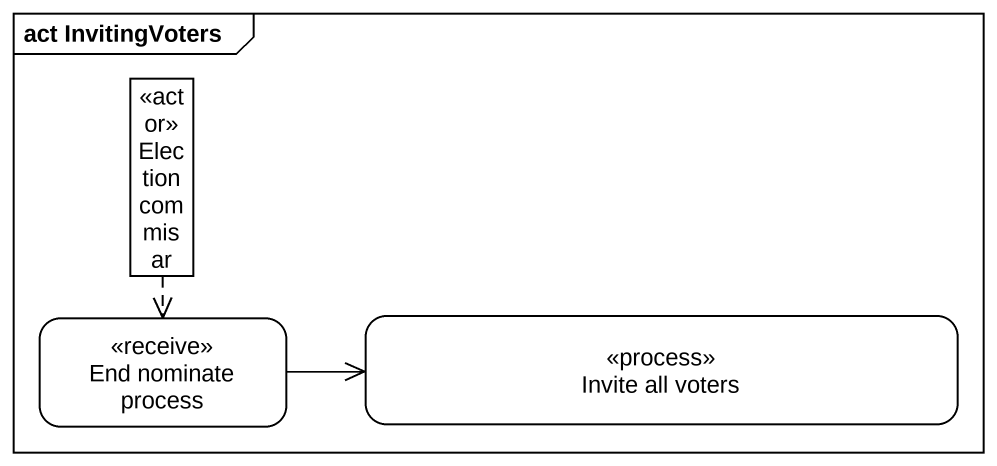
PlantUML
@startuml
mainframe act InvitingVoters
hide empty description
state "Election commisar" as Election_commisar <<actor>>
state "End nominate process" as End_nominate_process <<receive>>
state "Invite all voters" as Invite_all_voters <<process>>
Election_commisar -[dashed]-> End_nominate_process
End_nominate_process -right-> Invite_all_voters
@enduml
